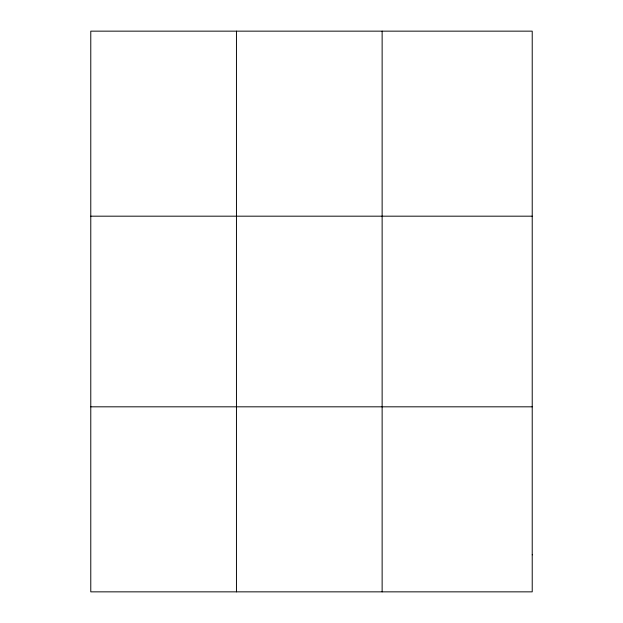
<?xml version="1.0" encoding="UTF-8"?>
<svg xmlns="http://www.w3.org/2000/svg" width="623" height="623" viewBox="0 0 623 623"><rect width="100%" height="100%" fill="white"/><g stroke="black" fill="none" stroke-linecap="round" stroke-linejoin="round"><path stroke-width="0.93" d="M236.452 591.85L236.452 31.15M382.133 591.85L382.133 31.15M90.779 216.181L532.221 216.181M90.779 406.819L532.221 406.819M532.221 554.844L532.221 591.85L90.779 591.85L90.779 31.15L532.221 31.15L532.221 554.844"/></g></svg>
